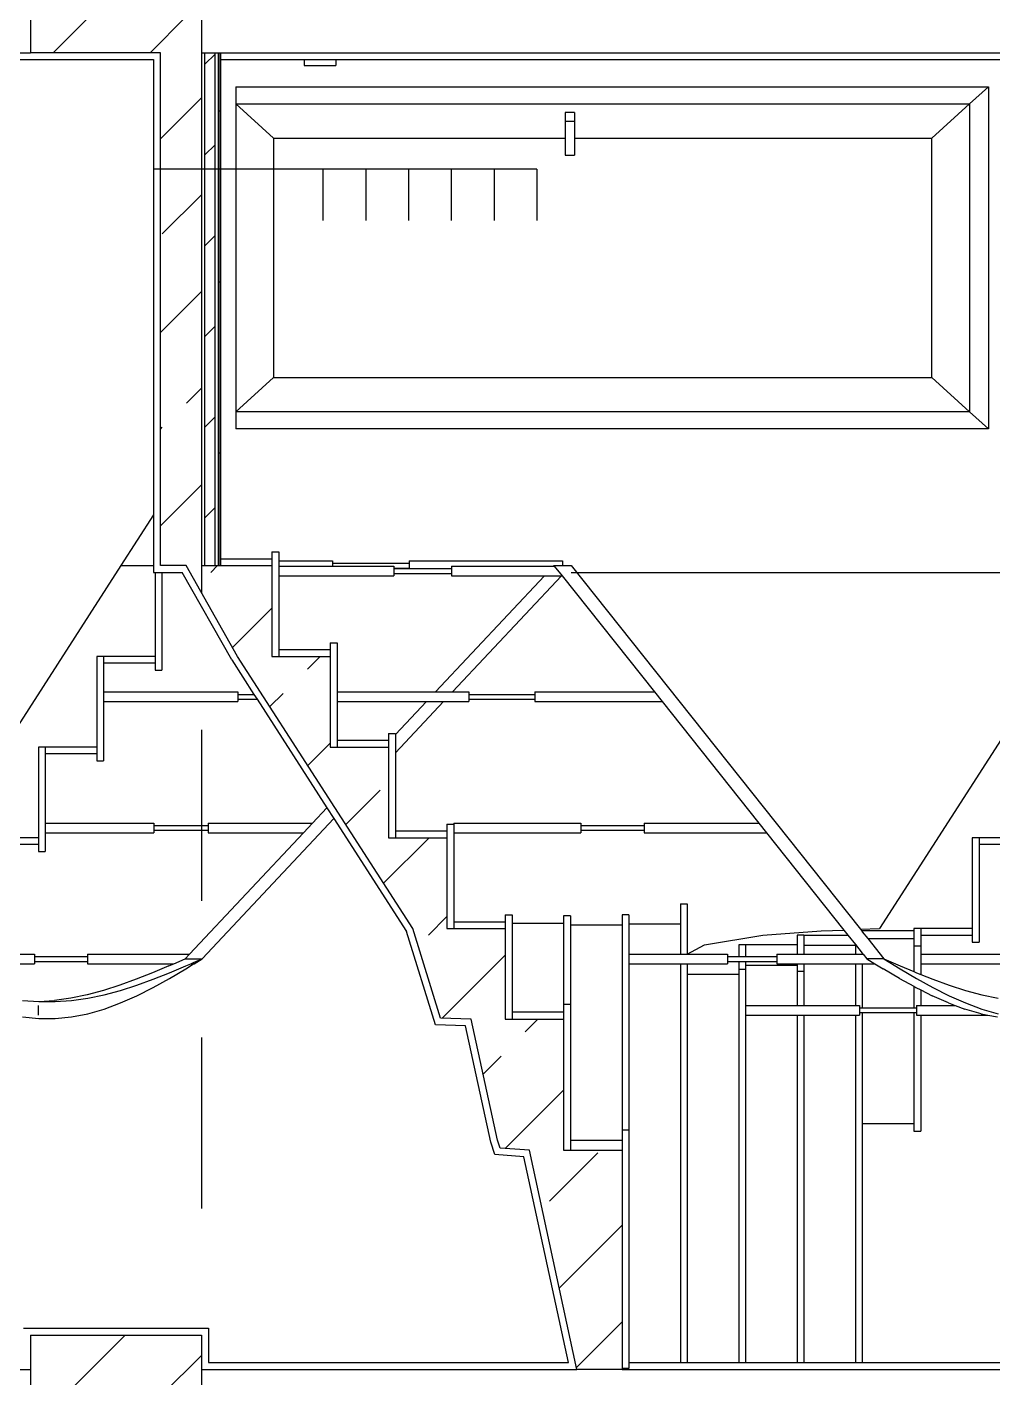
# Model space of a CAD drawing. Header units: metres. Extents: x -220 to 294, y -29 to 18.
# Drawn here: x -184.141 to -183.435, y -6.051 to -5.064 of the extents above; entities that cross this region are included whole.
import ezdxf

# ---------------------------------------------------------------- set-up
doc = ezdxf.new("R2010")
doc.units = ezdxf.units.M
doc.header["$MEASUREMENT"] = 0
doc.linetypes.add('DASHED4', pattern=[0.1875, 0.125, -0.0625])
for name, color, linetype in [('Cizgi', 7, 'Continuous'), ('Standart', 7, 'Continuous'), ('Tarama', 7, 'Continuous')]:
    doc.layers.add(name, color=color, linetype=linetype)

msp = doc.modelspace()

# ---------------------------------------------------------------- hatches: boundary and pattern name
at = {"layer": 'Tarama', "linetype": 'Continuous', "lineweight": -3}
h = msp.add_hatch(dxfattribs=at)
h.set_pattern_fill('ANSI33', color=58, scale=0.4, style=0)
h.paths.add_polyline_path([(-184.13851, -5.08239), (-184.13851, -5.01989), (-184.01351, -5.01989), (-184.01351, -5.08239)])
h = msp.add_hatch(dxfattribs=at)
h.set_pattern_fill('ANSI33', color=58, scale=0.4, style=0)
h.paths.add_polyline_path([(-184.04351, -5.45739), (-184.04351, -5.08239), (-184.01351, -5.08239), (-184.01351, -5.45739)])
h = msp.add_hatch(dxfattribs=at)
h.set_pattern_fill('DOTS', color=58, scale=0.8, style=0)
h.paths.add_polyline_path([(-184.01351, -5.45739), (-184.01351, -5.08239), (-184.01101, -5.08239), (-184.01101, -5.45739)])
h = msp.add_hatch(dxfattribs=at)
h.set_pattern_fill('SACNCR', color=58, scale=0.5, style=0)
h.paths.add_polyline_path([(-184.01101, -5.45739), (-184.01101, -5.08239), (-184.00351, -5.08239), (-184.00351, -5.45739)])
h = msp.add_hatch(dxfattribs=at)
h.set_pattern_fill('DOTS', color=58, scale=0.8, style=0)
h.paths.add_polyline_path([(-184.00351, -5.45739), (-184.00351, -5.08239), (-184.00101, -5.08239), (-184.00101, -5.45739)])
h = msp.add_hatch(dxfattribs=at)
h.set_pattern_fill('NET', color=163, style=0)
h.paths.add_polyline_path([(-184.00101, -5.45739), (-184.00101, -5.08239), (-183.99976, -5.08239), (-183.99976, -5.45739)])
h = msp.add_hatch(dxfattribs=at)
h.set_pattern_fill('ANSI33', color=58, scale=0.4, style=0)
h.paths.add_polyline_path([(-183.7392, -6.04489), (-183.77388, -5.88476), (-183.7954, -5.88319), (-183.79729, -5.87745), (-183.81653, -5.78902), (-183.83881, -5.7881), (-183.85917, -5.72265), (-183.98711, -5.5237), (-184.02476, -5.45739), (-183.96211, -5.45739), (-183.96211, -5.5237), (-183.91947, -5.5237), (-183.91947, -5.59002), (-183.87682, -5.59002), (-183.87682, -5.65634), (-183.83417, -5.65634), (-183.83417, -5.72265), (-183.79153, -5.72265), (-183.79153, -5.78902), (-183.74888, -5.78902), (-183.74888, -5.88476), (-183.70623, -5.88476), (-183.70623, -6.04489)])
h = msp.add_hatch(dxfattribs=at)
h.set_pattern_fill('ANSI33', color=58, scale=0.4, style=0)
h.paths.add_polyline_path([(-184.13851, -6.08239), (-184.13851, -6.01989), (-184.01351, -6.01989), (-184.01351, -6.08239)])

# ---------------------------------------------------------------- linework, layer by layer
at = {"layer": 'Cizgi', "color": 73, "linetype": 'DASHED4', "lineweight": -3}
msp.add_lwpolyline([(-184.01351, -3.77739), (-184.01351, -6.20739)], dxfattribs=at)
at = {"layer": 'Cizgi', "color": 7, "linetype": 'Continuous', "lineweight": -3}
for points in [[(-184.13851, -5.04489), (-184.13851, -5.08239)], [(-184.01351, -5.04489), (-184.01351, -5.08239)], [(-184.04351, -5.08239), (-184.13851, -5.08239)], [(-184.04351, -5.45739), (-184.04351, -5.08239)], [(-184.01351, -5.08239), (-184.01351, -5.45739)], [(-184.02476, -5.45739), (-184.04351, -5.45739)], [(-183.98711, -5.5237), (-184.02476, -5.45739)], [(-184.01351, -5.45739), (-183.99976, -5.45739)], [(-183.99976, -5.45739), (-183.96211, -5.45739)], [(-183.96211, -5.45739), (-183.96211, -5.5237)], [(-183.85917, -5.72265), (-183.98711, -5.5237)], [(-183.96211, -5.5237), (-183.95711, -5.5237)], [(-183.95711, -5.5237), (-183.91947, -5.5237)], [(-183.91947, -5.5237), (-183.91947, -5.59002)], [(-183.91947, -5.59002), (-183.91447, -5.59002)], [(-183.91447, -5.59002), (-183.87682, -5.59002)], [(-183.87682, -5.59002), (-183.87682, -5.65634)], [(-183.87682, -5.65634), (-183.87182, -5.65634)], [(-183.87182, -5.65634), (-183.83417, -5.65634)], [(-183.83417, -5.65634), (-183.83417, -5.72265)], [(-183.83881, -5.7881), (-183.85917, -5.72265)], [(-183.83417, -5.72265), (-183.82917, -5.72265)], [(-183.82917, -5.72265), (-183.79153, -5.72265)], [(-183.79153, -5.72265), (-183.79153, -5.78902)], [(-183.81653, -5.78902), (-183.83881, -5.7881)], [(-183.79729, -5.87745), (-183.81653, -5.78902)], [(-183.79153, -5.78902), (-183.78652, -5.78902)], [(-183.78652, -5.78902), (-183.74888, -5.78902)], [(-183.74888, -5.78902), (-183.74888, -5.88476)], [(-183.7954, -5.88319), (-183.79729, -5.87745)], [(-183.77388, -5.88476), (-183.7954, -5.88319)], [(-183.7392, -6.04489), (-183.77388, -5.88476)], [(-183.74888, -5.88476), (-183.74388, -5.88476)], [(-183.74388, -5.88476), (-183.70623, -5.88476)], [(-183.70623, -5.88476), (-183.70623, -6.04436)], [(-184.13851, -6.01989), (-184.01351, -6.01989)], [(-184.13851, -6.01989), (-184.13851, -6.04489)], [(-184.01351, -6.01989), (-184.01351, -6.04489)], [(-184.13851, -6.04489), (-184.13851, -6.08239)], [(-184.01351, -6.04489), (-184.01351, -6.08239)], [(-183.70623, -6.04489), (-183.7392, -6.04489)], [(-183.70623, -6.04436), (-183.70623, -6.04489)]]:
    msp.add_lwpolyline(points, dxfattribs=at)
at = {"layer": 'Cizgi', "color": 166, "linetype": 'Continuous', "lineweight": -3}
for points in [[(-184.72476, -5.08239), (-184.13851, -5.08239)], [(-184.01351, -5.08239), (-183.99976, -5.08239)], [(-183.99976, -5.08239), (-183.41351, -5.08239)], [(-184.43123, -6.04489), (-184.13851, -6.04489)], [(-184.01351, -6.04489), (-183.7392, -6.04489)], [(-183.70623, -6.04489), (-183.41351, -6.04489)]]:
    msp.add_lwpolyline(points, dxfattribs=at)
at = {"layer": 'Cizgi', "color": 38, "linetype": 'Continuous', "lineweight": -3}
for points in [[(-184.01101, -5.45739), (-184.01101, -5.08239)], [(-184.00351, -5.45739), (-184.00351, -5.08239)], [(-184.00101, -5.45739), (-184.00101, -5.08239)]]:
    msp.add_lwpolyline(points, dxfattribs=at)
at = {"layer": 'Cizgi', "color": 59, "linetype": 'Continuous', "lineweight": -3}
for points in [[(-183.99976, -5.08239), (-183.99976, -5.08739)], [(-183.99976, -5.08739), (-183.99976, -5.45239)], [(-183.96211, -5.44739), (-183.96211, -5.45239)], [(-183.96211, -5.44739), (-183.95711, -5.44739)], [(-183.95711, -5.44739), (-183.95711, -5.45385)], [(-183.99976, -5.45239), (-183.99976, -5.45739)], [(-183.99976, -5.45239), (-183.96211, -5.45239)], [(-183.96211, -5.45239), (-183.96211, -5.45739)], [(-183.95711, -5.45385), (-183.95711, -5.45776)], [(-183.95711, -5.45776), (-183.95711, -5.46483)], [(-183.95711, -5.46483), (-183.95711, -5.5187)], [(-183.95711, -5.5187), (-183.91947, -5.5187)], [(-183.95711, -5.5187), (-183.95711, -5.5237)], [(-183.91947, -5.5137), (-183.91947, -5.5187)], [(-183.91947, -5.5137), (-183.91447, -5.5137)], [(-183.91947, -5.5187), (-183.91947, -5.5237)], [(-183.91447, -5.5137), (-183.91447, -5.54968)], [(-183.91447, -5.54968), (-183.91447, -5.55675)], [(-183.91447, -5.55675), (-183.91447, -5.58502)], [(-183.91447, -5.58502), (-183.87682, -5.58502)], [(-183.91447, -5.58502), (-183.91447, -5.59002)], [(-183.87682, -5.58002), (-183.87682, -5.58502)], [(-183.87682, -5.58002), (-183.87182, -5.58002)], [(-183.87682, -5.58502), (-183.87682, -5.59002)], [(-183.87182, -5.58002), (-183.87182, -5.5809)], [(-183.87182, -5.5809), (-183.87182, -5.59423)], [(-183.87182, -5.59423), (-183.87182, -5.65134)], [(-183.83417, -5.64634), (-183.83417, -5.65134)], [(-183.83417, -5.64634), (-183.82917, -5.64634)], [(-183.82917, -5.64634), (-183.82917, -5.65259)], [(-183.87182, -5.65134), (-183.83417, -5.65134)], [(-183.87182, -5.65134), (-183.87182, -5.65634)], [(-183.83417, -5.65134), (-183.83417, -5.65634)], [(-183.82917, -5.65259), (-183.82917, -5.71765)], [(-183.82917, -5.71765), (-183.79153, -5.71765)], [(-183.82917, -5.71765), (-183.82917, -5.72265)], [(-183.79153, -5.71265), (-183.79153, -5.71765)], [(-183.79153, -5.71265), (-183.78652, -5.71265)], [(-183.79153, -5.71765), (-183.79153, -5.72265)], [(-183.78652, -5.71265), (-183.78652, -5.71893)], [(-183.78652, -5.71893), (-183.78652, -5.78353)], [(-183.78652, -5.78353), (-183.74888, -5.78353)], [(-183.78652, -5.78353), (-183.78652, -5.78902)], [(-183.74888, -5.77805), (-183.74888, -5.78353)], [(-183.74888, -5.77805), (-183.74388, -5.77805)], [(-183.74888, -5.78353), (-183.74888, -5.78902)], [(-183.74388, -5.77805), (-183.74388, -5.87733)], [(-183.70623, -5.86991), (-183.70623, -5.87733)], [(-183.70623, -5.86991), (-183.70123, -5.86991)], [(-183.70123, -5.86991), (-183.70123, -6.03989)], [(-183.74388, -5.87733), (-183.70623, -5.87733)], [(-183.74388, -5.87733), (-183.74388, -5.88476)], [(-183.70623, -5.87733), (-183.70623, -5.88476)], [(-183.70123, -6.03989), (-183.70123, -6.04436)], [(-183.70123, -6.04436), (-183.70623, -6.04436)]]:
    msp.add_lwpolyline(points, dxfattribs=at)
at = {"layer": 'Cizgi', "color": 241, "linetype": 'Continuous', "lineweight": -3}
for points in [[(-184.64029, -5.08739), (-184.04851, -5.08739)], [(-184.04851, -5.08739), (-184.04851, -5.42022)], [(-183.99976, -5.08739), (-183.93851, -5.08739)], [(-183.93851, -5.08739), (-183.91529, -5.08739)], [(-183.91529, -5.08739), (-183.41351, -5.08739)], [(-184.04851, -5.42022), (-184.04851, -5.45739)], [(-184.04851, -5.45739), (-184.04851, -5.46239)], [(-184.04851, -5.46239), (-184.04741, -5.46239)], [(-184.04741, -5.46239), (-184.04241, -5.46239)], [(-184.04241, -5.46239), (-184.02767, -5.46239)], [(-183.99139, -5.52629), (-184.02767, -5.46239)], [(-183.99139, -5.52629), (-183.97521, -5.55145)], [(-183.97521, -5.55145), (-183.97294, -5.55499)], [(-183.97294, -5.55499), (-183.92192, -5.63433)], [(-183.92192, -5.63433), (-183.91683, -5.64224)], [(-183.91683, -5.64224), (-183.86374, -5.72479)], [(-183.84253, -5.79295), (-183.86374, -5.72479)], [(-183.82059, -5.79385), (-183.84253, -5.79295)], [(-183.80212, -5.87877), (-183.82059, -5.79385)], [(-183.7991, -5.88793), (-183.80212, -5.87877)], [(-183.77797, -5.88947), (-183.7991, -5.88793)], [(-183.7454, -6.03989), (-183.77797, -5.88947)], [(-184.14351, -6.01489), (-184.00851, -6.01489)], [(-184.00851, -6.01489), (-184.00851, -6.03989)], [(-184.00851, -6.03989), (-183.7454, -6.03989)], [(-183.70123, -6.03989), (-183.66358, -6.03989)], [(-183.66358, -6.03989), (-183.65858, -6.03989)], [(-183.65858, -6.03989), (-183.62094, -6.03989)], [(-183.62094, -6.03989), (-183.61594, -6.03989)], [(-183.61594, -6.03989), (-183.57829, -6.03989)], [(-183.57829, -6.03989), (-183.57329, -6.03989)], [(-183.57329, -6.03989), (-183.53564, -6.03989)], [(-183.53564, -6.03989), (-183.53064, -6.03989)], [(-183.53064, -6.03989), (-183.41851, -6.03989)]]:
    msp.add_lwpolyline(points, dxfattribs=at)
at = {"layer": 'Cizgi', "color": 98, "linetype": 'Continuous', "lineweight": -3}
for points in [[(-183.93851, -5.08739), (-183.93851, -5.09176)], [(-183.93851, -5.09176), (-183.91529, -5.09176)], [(-183.91529, -5.08739), (-183.91529, -5.09176)], [(-183.98851, -5.10739), (-183.98851, -5.11989)], [(-183.98851, -5.10739), (-183.43851, -5.10739)], [(-183.45226, -5.11989), (-183.43851, -5.10739)], [(-183.43851, -5.10739), (-183.43851, -5.35739)], [(-183.98851, -5.11989), (-183.45226, -5.11989)], [(-183.98851, -5.11989), (-183.96101, -5.14489)], [(-183.98851, -5.11989), (-183.98851, -5.34489)], [(-183.47976, -5.14489), (-183.45226, -5.11989)], [(-183.45226, -5.11989), (-183.45226, -5.34489)], [(-183.74101, -5.12614), (-183.74789, -5.12614)], [(-183.74789, -5.12614), (-183.74789, -5.13239)], [(-183.74789, -5.13239), (-183.74101, -5.13239)], [(-183.74789, -5.13239), (-183.74789, -5.14489)], [(-183.74101, -5.12614), (-183.74101, -5.13239)], [(-183.74101, -5.13239), (-183.74101, -5.14489)], [(-183.96101, -5.14489), (-183.74789, -5.14489)], [(-183.96101, -5.14489), (-183.96101, -5.31989)], [(-183.74789, -5.14489), (-183.74789, -5.15739)], [(-183.74101, -5.14489), (-183.47976, -5.14489)], [(-183.74101, -5.14489), (-183.74101, -5.15739)], [(-183.47976, -5.31989), (-183.47976, -5.14489)], [(-183.74789, -5.15739), (-183.74101, -5.15739)], [(-183.96101, -5.31989), (-183.98851, -5.34489)], [(-183.96101, -5.31989), (-183.47976, -5.31989)], [(-183.47976, -5.31989), (-183.45226, -5.34489)], [(-183.45226, -5.34489), (-183.98851, -5.34489)], [(-183.98851, -5.34489), (-183.98851, -5.35739)], [(-183.45226, -5.34489), (-183.43851, -5.35739)], [(-183.43851, -5.35739), (-183.98851, -5.35739)], [(-184.04851, -5.42022), (-184.07241, -5.45739)], [(-184.07241, -5.45739), (-184.243, -5.72265)], [(-184.07241, -5.45739), (-184.04851, -5.45739)], [(-183.95711, -5.45385), (-183.91776, -5.45385)], [(-183.95711, -5.45776), (-183.91776, -5.45776)], [(-183.91776, -5.45385), (-183.91776, -5.45562)], [(-183.91776, -5.45562), (-183.86176, -5.45562)], [(-183.91776, -5.45562), (-183.91776, -5.45776)], [(-183.91776, -5.45776), (-183.87293, -5.45776)], [(-183.87293, -5.45776), (-183.87293, -5.45915)], [(-183.87293, -5.45915), (-183.86176, -5.45915)], [(-183.87293, -5.45915), (-183.87293, -5.45953)], [(-183.87293, -5.45953), (-183.86176, -5.45953)], [(-183.87293, -5.45953), (-183.87293, -5.46307)], [(-183.86176, -5.45385), (-183.74976, -5.45385)], [(-183.86176, -5.45385), (-183.86176, -5.45562)], [(-183.86176, -5.45562), (-183.86176, -5.45915)], [(-183.86176, -5.45915), (-183.86176, -5.45953)], [(-183.86176, -5.45953), (-183.83083, -5.45953)], [(-183.83083, -5.45776), (-183.75636, -5.45776)], [(-183.83083, -5.45776), (-183.83083, -5.45953)], [(-183.83083, -5.45953), (-183.83083, -5.46307)], [(-183.75601, -5.45739), (-183.75636, -5.45776)], [(-183.75636, -5.45776), (-183.75571, -5.45776)], [(-183.75601, -5.45739), (-183.75571, -5.45776)], [(-183.75601, -5.45739), (-183.74976, -5.45739)], [(-183.75571, -5.45776), (-183.75009, -5.46483)], [(-183.74976, -5.45385), (-183.74976, -5.45739)], [(-183.74976, -5.45739), (-183.74351, -5.45739)], [(-183.74351, -5.45739), (-183.53204, -5.72323)], [(-183.34741, -5.45739), (-183.518, -5.72265)], [(-184.04741, -5.46239), (-184.04741, -5.5237)], [(-184.04241, -5.46239), (-184.04241, -5.5337)], [(-183.95711, -5.46483), (-183.87293, -5.46483)], [(-183.87293, -5.46307), (-183.83083, -5.46307)], [(-183.87293, -5.46307), (-183.87293, -5.46483)], [(-183.76299, -5.46483), (-183.84255, -5.54968)], [(-183.83083, -5.46307), (-183.83083, -5.46483)], [(-183.83083, -5.46483), (-183.76299, -5.46483)], [(-183.75049, -5.46483), (-183.83005, -5.54968)], [(-183.76299, -5.46483), (-183.75049, -5.46483)], [(-183.75049, -5.46483), (-183.75009, -5.46483)], [(-183.75009, -5.46483), (-183.68259, -5.54968)], [(-184.08505, -5.5237), (-184.09005, -5.5237)], [(-184.09005, -5.5237), (-184.09005, -5.59002)], [(-184.04741, -5.5237), (-184.08505, -5.5237)], [(-184.08505, -5.5237), (-184.08505, -5.5287)], [(-184.04741, -5.5287), (-184.08505, -5.5287)], [(-184.08505, -5.5287), (-184.08505, -5.54968)], [(-184.04741, -5.5237), (-184.04741, -5.5287)], [(-184.04741, -5.5287), (-184.04741, -5.5337)], [(-184.04741, -5.5337), (-184.04241, -5.5337)], [(-184.08505, -5.54968), (-183.98688, -5.54968)], [(-184.08505, -5.54968), (-184.08505, -5.55675)], [(-183.98688, -5.54968), (-183.98688, -5.55145)], [(-183.91447, -5.54968), (-183.84255, -5.54968)], [(-183.84255, -5.54968), (-183.83005, -5.54968)], [(-183.83005, -5.54968), (-183.81809, -5.54968)], [(-183.81809, -5.54968), (-183.81809, -5.55145)], [(-183.7699, -5.54968), (-183.68259, -5.54968)], [(-183.7699, -5.54968), (-183.7699, -5.55145)], [(-183.68259, -5.54968), (-183.67697, -5.55675)], [(-184.08505, -5.55675), (-183.98688, -5.55675)], [(-184.08505, -5.55675), (-184.08505, -5.60002)], [(-183.98688, -5.55145), (-183.97521, -5.55145)], [(-183.98688, -5.55145), (-183.98688, -5.55499)], [(-183.98688, -5.55499), (-183.97294, -5.55499)], [(-183.98688, -5.55499), (-183.98688, -5.55675)], [(-183.91447, -5.55675), (-183.84918, -5.55675)], [(-183.84918, -5.55675), (-183.87182, -5.5809)], [(-183.83668, -5.55675), (-183.87182, -5.59423)], [(-183.84918, -5.55675), (-183.83668, -5.55675)], [(-183.83668, -5.55675), (-183.81809, -5.55675)], [(-183.81809, -5.55145), (-183.7699, -5.55145)], [(-183.81809, -5.55145), (-183.81809, -5.55499)], [(-183.81809, -5.55499), (-183.7699, -5.55499)], [(-183.81809, -5.55499), (-183.81809, -5.55675)], [(-183.7699, -5.55145), (-183.7699, -5.55499)], [(-183.7699, -5.55499), (-183.7699, -5.55675)], [(-183.7699, -5.55675), (-183.67697, -5.55675)], [(-183.67697, -5.55675), (-183.60636, -5.64552)], [(-184.1277, -5.59002), (-184.1327, -5.59002)], [(-184.1327, -5.59002), (-184.1327, -5.65634)], [(-184.09005, -5.59002), (-184.1277, -5.59002)], [(-184.1277, -5.59002), (-184.1277, -5.59502)], [(-184.09005, -5.59502), (-184.1277, -5.59502)], [(-184.1277, -5.59502), (-184.1277, -5.64552)], [(-184.09005, -5.59002), (-184.09005, -5.59502)], [(-184.09005, -5.59502), (-184.09005, -5.60002)], [(-184.09005, -5.60002), (-184.08505, -5.60002)], [(-183.92192, -5.63433), (-183.9324, -5.64552)], [(-184.1277, -5.64552), (-184.04841, -5.64552)], [(-184.1277, -5.64552), (-184.1277, -5.65259)], [(-184.04841, -5.64552), (-184.04841, -5.64728)], [(-184.04841, -5.64728), (-184.00876, -5.64728)], [(-184.04841, -5.64728), (-184.04841, -5.65082)], [(-183.91683, -5.64224), (-184.01308, -5.74489)], [(-184.00876, -5.64552), (-183.9324, -5.64552)], [(-184.00876, -5.64552), (-184.00876, -5.64728)], [(-184.00876, -5.64728), (-184.00876, -5.65082)], [(-183.9324, -5.64552), (-183.93903, -5.65259)], [(-183.82917, -5.64552), (-183.73642, -5.64552)], [(-183.82917, -5.64552), (-183.82917, -5.64634)], [(-183.73642, -5.64552), (-183.73642, -5.64728)], [(-183.73642, -5.64728), (-183.69005, -5.64728)], [(-183.73642, -5.64728), (-183.73642, -5.65082)], [(-183.69005, -5.64552), (-183.60636, -5.64552)], [(-183.69005, -5.64552), (-183.69005, -5.64728)], [(-183.69005, -5.64728), (-183.69005, -5.65082)], [(-183.60636, -5.64552), (-183.60074, -5.65259)], [(-184.1327, -5.65634), (-184.17035, -5.65634)], [(-184.1327, -5.65634), (-184.1327, -5.66134)], [(-184.1277, -5.65259), (-184.04841, -5.65259)], [(-184.1277, -5.65259), (-184.1277, -5.66634)], [(-184.04841, -5.65082), (-184.00876, -5.65082)], [(-184.04841, -5.65082), (-184.04841, -5.65259)], [(-183.93903, -5.65259), (-184.02226, -5.74135)], [(-184.00876, -5.65082), (-184.00876, -5.65259)], [(-184.00876, -5.65259), (-183.93903, -5.65259)], [(-183.82917, -5.65259), (-183.73642, -5.65259)], [(-183.73642, -5.65082), (-183.69005, -5.65082)], [(-183.73642, -5.65082), (-183.73642, -5.65259)], [(-183.69005, -5.65082), (-183.69005, -5.65259)], [(-183.69005, -5.65259), (-183.60074, -5.65259)], [(-183.60074, -5.65259), (-183.54415, -5.72374)], [(-183.44535, -5.65634), (-183.45035, -5.65634)], [(-183.45035, -5.65634), (-183.45035, -5.72265)], [(-183.4077, -5.65634), (-183.44535, -5.65634)], [(-183.44535, -5.65634), (-183.44535, -5.66134)], [(-184.1327, -5.66134), (-184.17035, -5.66134)], [(-184.1327, -5.66134), (-184.1327, -5.66634)], [(-184.1327, -5.66634), (-184.1277, -5.66634)], [(-183.4077, -5.66134), (-183.44535, -5.66134)], [(-183.44535, -5.66134), (-183.44535, -5.73265)], [(-183.66358, -5.70453), (-183.66358, -5.71952)], [(-183.66358, -5.70453), (-183.65858, -5.70453)], [(-183.65858, -5.70453), (-183.65858, -5.7413)], [(-183.74388, -5.71345), (-183.74888, -5.71345)], [(-183.74888, -5.71345), (-183.74888, -5.71893)], [(-183.74388, -5.71345), (-183.74388, -5.72011)], [(-183.70123, -5.71268), (-183.70623, -5.71268)], [(-183.70623, -5.71268), (-183.70623, -5.72011)], [(-183.70123, -5.71268), (-183.70123, -5.71952)], [(-183.74888, -5.71893), (-183.78652, -5.71893)], [(-183.74888, -5.71893), (-183.74888, -5.77805)], [(-183.70623, -5.72011), (-183.74388, -5.72011)], [(-183.74388, -5.72011), (-183.74388, -5.77805)], [(-183.70623, -5.72011), (-183.70623, -5.86991)], [(-183.66358, -5.71952), (-183.70123, -5.71952)], [(-183.70123, -5.71952), (-183.70123, -5.74135)], [(-183.66358, -5.71952), (-183.66358, -5.74135)], [(-183.64594, -5.73452), (-183.60329, -5.72753)], [(-183.60329, -5.72753), (-183.56064, -5.72442)], [(-183.57329, -5.72753), (-183.57829, -5.72753)], [(-183.57829, -5.72753), (-183.57829, -5.73452)], [(-183.57329, -5.72753), (-183.54113, -5.72753)], [(-183.57329, -5.72753), (-183.57329, -5.73495)], [(-183.56064, -5.72442), (-183.54415, -5.72374)], [(-183.54415, -5.72374), (-183.54113, -5.72753)], [(-183.54113, -5.72753), (-183.53564, -5.73443)], [(-183.53204, -5.72323), (-183.518, -5.72265)], [(-183.53204, -5.72323), (-183.5311, -5.72442)], [(-183.5311, -5.72442), (-183.53064, -5.72442)], [(-183.5311, -5.72442), (-183.53064, -5.725)], [(-183.493, -5.72442), (-183.53064, -5.72442)], [(-183.53064, -5.72442), (-183.53064, -5.725)], [(-183.53064, -5.725), (-183.52674, -5.7299)], [(-183.488, -5.72265), (-183.493, -5.72265)], [(-183.493, -5.72265), (-183.493, -5.72442)], [(-183.493, -5.72442), (-183.493, -5.7299)], [(-183.45035, -5.72265), (-183.488, -5.72265)], [(-183.488, -5.72265), (-183.488, -5.72765)], [(-183.45035, -5.72765), (-183.488, -5.72765)], [(-183.488, -5.72765), (-183.488, -5.73539)], [(-183.45035, -5.72265), (-183.45035, -5.72765)], [(-183.45035, -5.72765), (-183.45035, -5.73265)], [(-183.65858, -5.7413), (-183.64594, -5.73452)], [(-183.61594, -5.73452), (-183.62094, -5.73452)], [(-183.62094, -5.73452), (-183.62094, -5.74312)], [(-183.57829, -5.73452), (-183.61594, -5.73452)], [(-183.61594, -5.73452), (-183.61594, -5.74312)], [(-183.57829, -5.73452), (-183.57829, -5.74135)], [(-183.53564, -5.73495), (-183.57329, -5.73495)], [(-183.57329, -5.73495), (-183.57329, -5.74135)], [(-183.53564, -5.73443), (-183.53564, -5.73495)], [(-183.53564, -5.73443), (-183.53064, -5.74071)], [(-183.53564, -5.73495), (-183.53564, -5.74135)], [(-183.52674, -5.7299), (-183.493, -5.7299)], [(-183.52674, -5.7299), (-183.51482, -5.74489)], [(-183.493, -5.7299), (-183.493, -5.73539)], [(-183.493, -5.73539), (-183.493, -5.75418)], [(-183.493, -5.73539), (-183.488, -5.73539)], [(-183.488, -5.73539), (-183.488, -5.74135)], [(-183.45035, -5.73265), (-183.44535, -5.73265)], [(-184.213, -5.74135), (-184.13553, -5.74135)], [(-184.13553, -5.74135), (-184.13553, -5.74312)], [(-184.13553, -5.74312), (-184.09679, -5.74312)], [(-184.13553, -5.74312), (-184.13553, -5.74665)], [(-184.13553, -5.74665), (-184.09679, -5.74665)], [(-184.13553, -5.74665), (-184.13553, -5.74842)], [(-184.09679, -5.74135), (-184.02226, -5.74135)], [(-184.09679, -5.74135), (-184.09679, -5.74312)], [(-184.09679, -5.74312), (-184.09679, -5.74665)], [(-184.09679, -5.74665), (-184.09679, -5.74842)], [(-184.03378, -5.74842), (-184.02557, -5.74489)], [(-184.02226, -5.74135), (-184.02557, -5.74489)], [(-184.02557, -5.74489), (-184.01308, -5.74489)], [(-184.02128, -5.74842), (-184.01932, -5.74758)], [(-184.01932, -5.74758), (-184.01308, -5.74489)], [(-184.01932, -5.74758), (-184.01932, -5.74842)], [(-184.01893, -5.74842), (-184.01308, -5.74489)], [(-183.70123, -5.74135), (-183.70123, -5.74842)], [(-183.70123, -5.74135), (-183.66358, -5.74135)], [(-183.66358, -5.74135), (-183.65858, -5.7413)], [(-183.65858, -5.7413), (-183.62917, -5.74135)], [(-183.62917, -5.74135), (-183.62917, -5.74312)], [(-183.62917, -5.74312), (-183.62094, -5.74312)], [(-183.62917, -5.74312), (-183.62917, -5.74665)], [(-183.62917, -5.74665), (-183.62094, -5.74665)], [(-183.62917, -5.74665), (-183.62917, -5.74842)], [(-183.62094, -5.74312), (-183.61594, -5.74312)], [(-183.62094, -5.74665), (-183.62094, -5.75239)], [(-183.62094, -5.74665), (-183.61594, -5.74665)], [(-183.61594, -5.74312), (-183.59314, -5.74312)], [(-183.61594, -5.74665), (-183.61594, -5.74952)], [(-183.61594, -5.74665), (-183.59314, -5.74665)], [(-183.59314, -5.74135), (-183.57829, -5.74135)], [(-183.59314, -5.74135), (-183.59314, -5.74312)], [(-183.59314, -5.74312), (-183.59314, -5.74665)], [(-183.59314, -5.74665), (-183.59314, -5.74842)], [(-183.57829, -5.74135), (-183.57329, -5.74135)], [(-183.57329, -5.74135), (-183.53564, -5.74135)], [(-183.53564, -5.74135), (-183.53064, -5.74135)], [(-183.53064, -5.74071), (-183.53064, -5.74135)], [(-183.53064, -5.74071), (-183.53013, -5.74135)], [(-183.53064, -5.74135), (-183.53013, -5.74135)], [(-183.53013, -5.74135), (-183.52732, -5.74489)], [(-183.52732, -5.74489), (-183.52146, -5.74842)], [(-183.51482, -5.74489), (-183.52732, -5.74489)], [(-183.51482, -5.74489), (-183.50289, -5.75003)], [(-183.51482, -5.74489), (-183.50289, -5.75209)], [(-183.488, -5.74135), (-183.41053, -5.74135)], [(-183.488, -5.74135), (-183.488, -5.74842)], [(-184.213, -5.74842), (-184.13553, -5.74842)], [(-184.09679, -5.74842), (-184.03378, -5.74842)], [(-184.04944, -5.75503), (-184.06138, -5.75976)], [(-184.03751, -5.75003), (-184.04944, -5.75503)], [(-184.04888, -5.75976), (-184.03694, -5.75503)], [(-184.03751, -5.75003), (-184.03378, -5.74842)], [(-184.03694, -5.75503), (-184.02501, -5.75003)], [(-184.03694, -5.75909), (-184.02501, -5.75209)], [(-184.02501, -5.75003), (-184.02128, -5.74842)], [(-184.02501, -5.75209), (-184.01932, -5.74842)], [(-184.02128, -5.74842), (-184.01932, -5.74842)], [(-184.01932, -5.74842), (-184.01893, -5.74842)], [(-183.70123, -5.74842), (-183.66358, -5.74842)], [(-183.70123, -5.74842), (-183.70123, -5.86991)], [(-183.66358, -5.74842), (-183.66358, -6.03989)], [(-183.66358, -5.74842), (-183.65858, -5.74842)], [(-183.65858, -5.74842), (-183.65858, -5.75634)], [(-183.65858, -5.74842), (-183.62917, -5.74842)], [(-183.62094, -5.75634), (-183.65858, -5.75634)], [(-183.65858, -5.75634), (-183.65858, -6.03989)], [(-183.62094, -5.75239), (-183.62094, -5.75634)], [(-183.62094, -5.75239), (-183.61594, -5.75239)], [(-183.62094, -5.75634), (-183.62094, -6.03989)], [(-183.61594, -5.74952), (-183.57829, -5.74952)], [(-183.61594, -5.74952), (-183.61594, -5.75239)], [(-183.61594, -5.75239), (-183.61594, -5.77885)], [(-183.59314, -5.74842), (-183.57829, -5.74842)], [(-183.57829, -5.74842), (-183.57829, -5.74952)], [(-183.57829, -5.74842), (-183.57329, -5.74842)], [(-183.57829, -5.74952), (-183.57829, -5.75384)], [(-183.57829, -5.75384), (-183.57829, -5.77885)], [(-183.57829, -5.75384), (-183.57329, -5.75384)], [(-183.57329, -5.74842), (-183.57329, -5.75384)], [(-183.57329, -5.74842), (-183.53564, -5.74842)], [(-183.57329, -5.75384), (-183.57329, -5.77885)], [(-183.53564, -5.74842), (-183.53564, -5.77885)], [(-183.53564, -5.74842), (-183.53064, -5.74842)], [(-183.53064, -5.74842), (-183.53064, -5.78062)], [(-183.53064, -5.74842), (-183.52146, -5.74842)], [(-183.52146, -5.74842), (-183.51539, -5.75209)], [(-183.50345, -5.75909), (-183.51539, -5.75209)], [(-183.50289, -5.75003), (-183.493, -5.75418)], [(-183.50289, -5.75209), (-183.49095, -5.75909)], [(-183.493, -5.75418), (-183.49095, -5.75503)], [(-183.49095, -5.75503), (-183.488, -5.7562)], [(-183.488, -5.74842), (-183.488, -5.7562)], [(-183.488, -5.74842), (-183.41053, -5.74842)], [(-183.488, -5.7562), (-183.47902, -5.75976)], [(-184.07331, -5.76408), (-184.08525, -5.76788)], [(-184.06138, -5.75976), (-184.07331, -5.76408)], [(-184.07275, -5.76788), (-184.06081, -5.76408)], [(-184.06081, -5.76408), (-184.04888, -5.75976)], [(-184.06081, -5.77176), (-184.04888, -5.76571)], [(-184.04888, -5.76571), (-184.03694, -5.75909)], [(-183.50345, -5.75909), (-183.493, -5.76489)], [(-183.493, -5.76489), (-183.493, -5.78062)], [(-183.493, -5.76489), (-183.49152, -5.76571)], [(-183.49152, -5.76571), (-183.488, -5.76749)], [(-183.49095, -5.75909), (-183.47902, -5.76571)], [(-183.47902, -5.75976), (-183.46709, -5.76408)], [(-183.47902, -5.76571), (-183.46709, -5.77176)], [(-183.46709, -5.76408), (-183.45515, -5.76788)], [(-184.14435, -5.77518), (-184.13242, -5.77603)], [(-184.13242, -5.77603), (-184.12105, -5.77518)], [(-184.13242, -5.77603), (-184.12048, -5.77603)], [(-184.10911, -5.7735), (-184.12105, -5.77518)], [(-184.12048, -5.77603), (-184.10855, -5.77518)], [(-184.09718, -5.77105), (-184.10911, -5.7735)], [(-184.10855, -5.77518), (-184.09661, -5.7735)], [(-184.08525, -5.76788), (-184.09718, -5.77105)], [(-184.09661, -5.7735), (-184.08468, -5.77105)], [(-184.08468, -5.77105), (-184.07275, -5.76788)], [(-184.08468, -5.78151), (-184.07275, -5.77707)], [(-184.07275, -5.77707), (-184.06081, -5.77176)], [(-183.488, -5.76749), (-183.488, -5.77885)], [(-183.488, -5.76749), (-183.47959, -5.77176)], [(-183.46765, -5.77707), (-183.47959, -5.77176)], [(-183.46765, -5.77707), (-183.46287, -5.77885)], [(-183.46709, -5.77176), (-183.45515, -5.77707)], [(-183.45515, -5.76788), (-183.44322, -5.77105)], [(-183.45515, -5.77707), (-183.44322, -5.78151)], [(-183.44322, -5.77105), (-183.43128, -5.7735)], [(-184.1327, -5.78592), (-184.1327, -5.77885)], [(-184.10855, -5.7873), (-184.09661, -5.78495)], [(-184.09661, -5.78495), (-184.08468, -5.78151)], [(-183.61594, -5.77885), (-183.57829, -5.77885)], [(-183.61594, -5.77885), (-183.61594, -5.78592)], [(-183.61594, -5.78592), (-183.57829, -5.78592)], [(-183.61594, -5.78592), (-183.61594, -6.03989)], [(-183.57829, -5.77885), (-183.57329, -5.77885)], [(-183.57829, -5.78592), (-183.57829, -6.03989)], [(-183.57829, -5.78592), (-183.57329, -5.78592)], [(-183.57329, -5.77885), (-183.53564, -5.77885)], [(-183.57329, -5.78592), (-183.57329, -6.03989)], [(-183.57329, -5.78592), (-183.53564, -5.78592)], [(-183.53564, -5.77885), (-183.53264, -5.77885)], [(-183.53564, -5.78592), (-183.53564, -6.03989)], [(-183.53564, -5.78592), (-183.53264, -5.78592)], [(-183.53264, -5.77885), (-183.53264, -5.78062)], [(-183.53264, -5.78062), (-183.53064, -5.78062)], [(-183.53264, -5.78062), (-183.53264, -5.78415)], [(-183.53264, -5.78415), (-183.53064, -5.78415)], [(-183.53264, -5.78415), (-183.53264, -5.78592)], [(-183.53064, -5.78062), (-183.493, -5.78062)], [(-183.53064, -5.78415), (-183.53064, -5.86518)], [(-183.53064, -5.78415), (-183.493, -5.78415)], [(-183.493, -5.78062), (-183.49099, -5.78062)], [(-183.493, -5.78415), (-183.493, -5.86518)], [(-183.493, -5.78415), (-183.49099, -5.78415)], [(-183.49099, -5.77885), (-183.488, -5.77885)], [(-183.49099, -5.77885), (-183.49099, -5.78062)], [(-183.49099, -5.78062), (-183.49099, -5.78415)], [(-183.49099, -5.78415), (-183.49099, -5.78592)], [(-183.49099, -5.78592), (-183.488, -5.78592)], [(-183.488, -5.77885), (-183.46287, -5.77885)], [(-183.488, -5.78592), (-183.488, -5.87066)], [(-183.488, -5.78592), (-183.43885, -5.78592)], [(-183.46287, -5.77885), (-183.45572, -5.78151)], [(-183.44378, -5.78495), (-183.45572, -5.78151)], [(-183.44378, -5.78495), (-183.43885, -5.78592)], [(-183.44322, -5.78151), (-183.43128, -5.78495)], [(-183.43885, -5.78592), (-183.43185, -5.7873)], [(-184.14435, -5.7873), (-184.13242, -5.78849)], [(-184.13242, -5.78849), (-184.12048, -5.78849)], [(-184.12048, -5.78849), (-184.10855, -5.7873)], [(-183.53064, -5.86518), (-183.493, -5.86518)], [(-183.53064, -5.86518), (-183.53064, -6.03989)], [(-183.493, -5.86518), (-183.493, -5.87066)], [(-183.493, -5.87066), (-183.488, -5.87066)]]:
    msp.add_lwpolyline(points, dxfattribs=at)
at = {"layer": 'Cizgi', "color": 118, "linetype": 'Continuous', "lineweight": -3}
msp.add_lwpolyline([(-183.74351, -5.46239), (-183.41851, -5.46239)], dxfattribs=at)
at = {"layer": 'Standart', "color": 58, "linetype": 'Continuous', "lineweight": -3}
for points in [[(-183.76851, -5.16761), (-184.04851, -5.16761)], [(-183.92476, -5.16761), (-183.92476, -5.20511)], [(-183.89351, -5.16761), (-183.89351, -5.20511)], [(-183.86226, -5.16761), (-183.86226, -5.20511)], [(-183.83101, -5.16761), (-183.83101, -5.20511)], [(-183.79976, -5.16761), (-183.79976, -5.20511)], [(-183.76851, -5.16761), (-183.76851, -5.20511)]]:
    msp.add_lwpolyline(points, dxfattribs=at)

doc.saveas('drawing.dxf')
